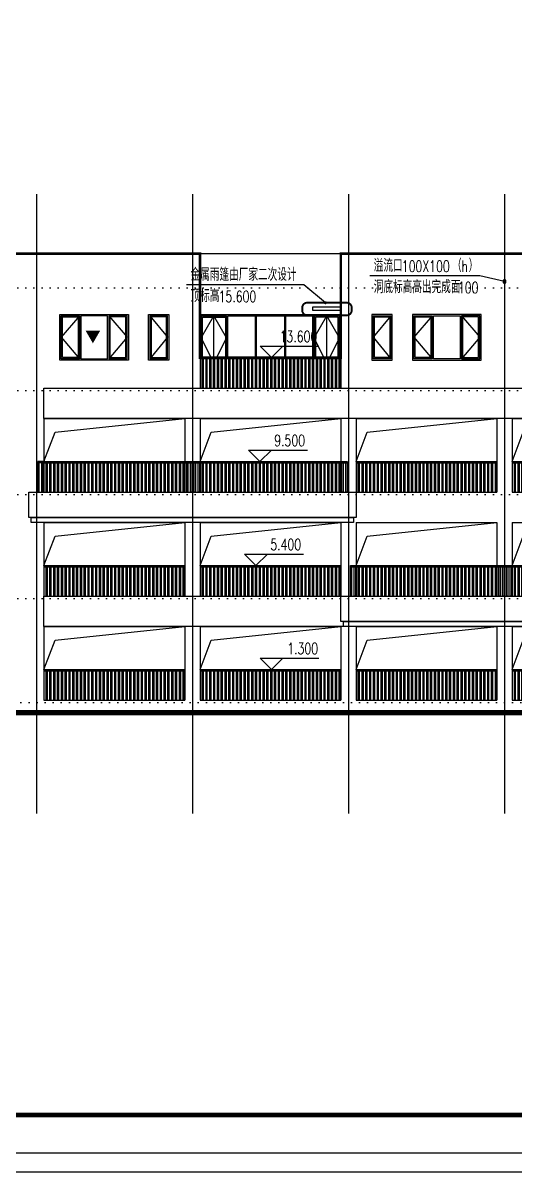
# Model space of a CAD drawing. Header units: millimetres. Extents: x -1048436 to -185795, y -983427 to 400387.
# Drawn here: x -739008 to -719619, y -646977 to -601677 of the extents above; entities that cross this region are included whole.
import ezdxf
from ezdxf.enums import TextEntityAlignment as Align

# ---------------------------------------------------------------- set-up
doc = ezdxf.new("R2010")
doc.units = ezdxf.units.MM
doc.header["$LTSCALE"] = 500
doc.linetypes.add('DASH', pattern=[0.35, 0.25, -0.1])
doc.linetypes.add('DOT', pattern=[6.35, 0, -6.35])
for name, color, linetype in [('C-SHET-TTLB', 11, 'Continuous'), ('DIM_ELEV', 3, 'Continuous'), ('DIM_LEAD', 3, 'Continuous'), ('PUB_TEXT', 7, 'Continuous'), ('建-墙', 254, 'Continuous'), ('建-文字', 4, 'Continuous'), ('建-楼梯-扶手栏杆', 3, 'Continuous'), ('建-窗', 135, 'Continuous'), ('建-符号', 13, 'Continuous'), ('建-符号-引出', 150, 'Continuous'), ('建-符号-箭头', 13, 'Continuous'), ('楼层虚线', 1, 'Continuous')]:
    doc.layers.add(name, color=color, linetype=linetype)
doc.layers.add('建-非打-01', color=6, linetype='Continuous', plot=False)
doc.styles.add('_TCH_DIM', font='SIMPLEX', dxfattribs={"bigfont": 'GBCBIG'})
doc.styles.add('ECADI', font='hzs.shx', dxfattribs={"width": 0.7, "bigfont": 'hztxt.shx'})

# ---------------------------------------------------------------- blocks, each defined once
blk = doc.blocks.new('gfhf')
for p, q in [((-17850, -26102), (-12299, -26102)), ((-17850, -29002), (-12299, -29002)), ((-17850, -30202), (-12299, -30202)), ((-17850, -33102), (-12299, -33102)), ((-17850, -34302), (-12299, -34302)), ((-17850, -37202), (-12299, -37202))]:
    blk.add_line(p, q)
for points in [[(-17850, -27802), (-17414, -26644), (-12299, -26102)], [(-17850, -31902), (-17414, -30744), (-12299, -30202)], [(-17850, -36002), (-17414, -34844), (-12299, -34302)]]:
    blk.add_lwpolyline(points)
at = {"layer": '建-楼梯-扶手栏杆'}
for p, q in [((-17850, -27802), (-12299, -27802)), ((-17850, -27852), (-12299, -27852)), ((-17775, -27852), (-17775, -29002)), ((-17725, -27852), (-17725, -29002)), ((-17625, -27852), (-17625, -29002)), ((-17575, -27852), (-17575, -29002)), ((-17475, -27852), (-17475, -29002)), ((-17425, -27852), (-17425, -29002)), ((-17325, -27852), (-17325, -29002)), ((-17275, -27852), (-17275, -29002)), ((-17175, -27852), (-17175, -29002)), ((-17125, -27852), (-17125, -29002)), ((-17025, -27852), (-17025, -29002)), ((-16975, -27852), (-16975, -29002)), ((-16875, -27852), (-16875, -29002)), ((-16825, -27852), (-16825, -29002)), ((-16725, -27852), (-16725, -29002)), ((-16675, -27852), (-16675, -29002)), ((-16575, -27852), (-16575, -29002)), ((-16525, -27852), (-16525, -29002)), ((-16425, -27852), (-16425, -29002)), ((-16375, -27852), (-16375, -29002)), ((-16275, -27852), (-16275, -29002)), ((-16225, -27852), (-16225, -29002)), ((-16125, -27852), (-16125, -29002)), ((-16075, -27852), (-16075, -29002)), ((-15975, -27852), (-15975, -29002)), ((-15925, -27852), (-15925, -29002)), ((-15825, -27852), (-15825, -29002)), ((-15775, -27852), (-15775, -29002)), ((-15675, -27852), (-15675, -29002)), ((-15625, -27852), (-15625, -29002)), ((-15525, -27852), (-15525, -29002)), ((-15475, -27852), (-15475, -29002)), ((-15375, -27852), (-15375, -29002)), ((-15325, -27852), (-15325, -29002)), ((-15225, -27852), (-15225, -29002)), ((-15175, -27852), (-15175, -29002)), ((-15075, -27852), (-15075, -29002)), ((-15025, -27852), (-15025, -29002)), ((-14925, -27852), (-14925, -29002)), ((-14875, -27852), (-14875, -29002)), ((-14775, -27852), (-14775, -29002)), ((-14725, -27852), (-14725, -29002)), ((-14625, -27852), (-14625, -29002)), ((-14575, -27852), (-14575, -29002)), ((-14475, -27852), (-14475, -29002)), ((-14425, -27852), (-14425, -29002)), ((-14325, -27852), (-14325, -29002)), ((-14275, -27852), (-14275, -29002)), ((-14175, -27852), (-14175, -29002)), ((-14125, -27852), (-14125, -29002)), ((-14025, -27852), (-14025, -29002)), ((-13975, -27852), (-13975, -29002)), ((-13875, -27852), (-13875, -29002)), ((-13825, -27852), (-13825, -29002)), ((-13725, -27852), (-13725, -29002)), ((-13675, -27852), (-13675, -29002)), ((-13575, -27852), (-13575, -29002)), ((-13525, -27852), (-13525, -29002)), ((-13425, -27852), (-13425, -29002)), ((-13375, -27852), (-13375, -29002)), ((-13275, -27852), (-13275, -29002)), ((-13225, -27852), (-13225, -29002)), ((-13125, -27852), (-13125, -29002)), ((-13075, -27852), (-13075, -29002)), ((-12975, -27852), (-12975, -29002)), ((-12925, -27852), (-12925, -29002)), ((-12825, -27852), (-12825, -29002)), ((-12775, -27852), (-12775, -29002)), ((-12675, -27852), (-12675, -29002)), ((-12625, -27852), (-12625, -29002)), ((-12525, -27852), (-12525, -29002)), ((-12475, -27852), (-12475, -29002)), ((-12375, -27852), (-12375, -29002)), ((-12325, -27852), (-12325, -29002)), ((-17850, -31902), (-12299, -31902)), ((-17850, -31952), (-12299, -31952)), ((-17775, -31952), (-17775, -33102)), ((-17725, -31952), (-17725, -33102)), ((-17625, -31952), (-17625, -33102)), ((-17575, -31952), (-17575, -33102)), ((-17475, -31952), (-17475, -33102)), ((-17425, -31952), (-17425, -33102)), ((-17325, -31952), (-17325, -33102)), ((-17275, -31952), (-17275, -33102)), ((-17175, -31952), (-17175, -33102)), ((-17125, -31952), (-17125, -33102)), ((-17025, -31952), (-17025, -33102)), ((-16975, -31952), (-16975, -33102)), ((-16875, -31952), (-16875, -33102)), ((-16825, -31952), (-16825, -33102)), ((-16725, -31952), (-16725, -33102)), ((-16675, -31952), (-16675, -33102)), ((-16575, -31952), (-16575, -33102)), ((-16525, -31952), (-16525, -33102)), ((-16425, -31952), (-16425, -33102)), ((-16375, -31952), (-16375, -33102)), ((-16275, -31952), (-16275, -33102)), ((-16225, -31952), (-16225, -33102)), ((-16125, -31952), (-16125, -33102)), ((-16075, -31952), (-16075, -33102)), ((-15975, -31952), (-15975, -33102)), ((-15925, -31952), (-15925, -33102)), ((-15825, -31952), (-15825, -33102)), ((-15775, -31952), (-15775, -33102)), ((-15675, -31952), (-15675, -33102)), ((-15625, -31952), (-15625, -33102)), ((-15525, -31952), (-15525, -33102)), ((-15475, -31952), (-15475, -33102)), ((-15375, -31952), (-15375, -33102)), ((-15325, -31952), (-15325, -33102)), ((-15225, -31952), (-15225, -33102)), ((-15175, -31952), (-15175, -33102)), ((-15075, -31952), (-15075, -33102)), ((-15025, -31952), (-15025, -33102)), ((-14925, -31952), (-14925, -33102)), ((-14875, -31952), (-14875, -33102)), ((-14775, -31952), (-14775, -33102)), ((-14725, -31952), (-14725, -33102)), ((-14625, -31952), (-14625, -33102)), ((-14575, -31952), (-14575, -33102)), ((-14475, -31952), (-14475, -33102)), ((-14425, -31952), (-14425, -33102)), ((-14325, -31952), (-14325, -33102)), ((-14275, -31952), (-14275, -33102)), ((-14175, -31952), (-14175, -33102)), ((-14125, -31952), (-14125, -33102)), ((-14025, -31952), (-14025, -33102)), ((-13975, -31952), (-13975, -33102)), ((-13875, -31952), (-13875, -33102)), ((-13825, -31952), (-13825, -33102)), ((-13725, -31952), (-13725, -33102)), ((-13675, -31952), (-13675, -33102)), ((-13575, -31952), (-13575, -33102)), ((-13525, -31952), (-13525, -33102)), ((-13425, -31952), (-13425, -33102)), ((-13375, -31952), (-13375, -33102)), ((-13275, -31952), (-13275, -33102)), ((-13225, -31952), (-13225, -33102)), ((-13125, -31952), (-13125, -33102)), ((-13075, -31952), (-13075, -33102)), ((-12975, -31952), (-12975, -33102)), ((-12925, -31952), (-12925, -33102)), ((-12825, -31952), (-12825, -33102)), ((-12775, -31952), (-12775, -33102)), ((-12675, -31952), (-12675, -33102)), ((-12625, -31952), (-12625, -33102)), ((-12525, -31952), (-12525, -33102)), ((-12475, -31952), (-12475, -33102)), ((-12375, -31952), (-12375, -33102)), ((-12325, -31952), (-12325, -33102)), ((-17850, -36002), (-12299, -36002)), ((-17850, -36052), (-12299, -36052)), ((-17775, -36052), (-17775, -37202)), ((-17725, -36052), (-17725, -37202)), ((-17625, -36052), (-17625, -37202)), ((-17575, -36052), (-17575, -37202)), ((-17475, -36052), (-17475, -37202)), ((-17425, -36052), (-17425, -37202)), ((-17325, -36052), (-17325, -37202)), ((-17275, -36052), (-17275, -37202)), ((-17175, -36052), (-17175, -37202)), ((-17125, -36052), (-17125, -37202)), ((-17025, -36052), (-17025, -37202)), ((-16975, -36052), (-16975, -37202)), ((-16875, -36052), (-16875, -37202)), ((-16825, -36052), (-16825, -37202)), ((-16725, -36052), (-16725, -37202)), ((-16675, -36052), (-16675, -37202)), ((-16575, -36052), (-16575, -37202)), ((-16525, -36052), (-16525, -37202)), ((-16425, -36052), (-16425, -37202)), ((-16375, -36052), (-16375, -37202)), ((-16275, -36052), (-16275, -37202)), ((-16225, -36052), (-16225, -37202)), ((-16125, -36052), (-16125, -37202)), ((-16075, -36052), (-16075, -37202)), ((-15975, -36052), (-15975, -37202)), ((-15925, -36052), (-15925, -37202)), ((-15825, -36052), (-15825, -37202)), ((-15775, -36052), (-15775, -37202)), ((-15675, -36052), (-15675, -37202)), ((-15625, -36052), (-15625, -37202)), ((-15525, -36052), (-15525, -37202)), ((-15475, -36052), (-15475, -37202)), ((-15375, -36052), (-15375, -37202)), ((-15325, -36052), (-15325, -37202)), ((-15225, -36052), (-15225, -37202)), ((-15175, -36052), (-15175, -37202)), ((-15075, -36052), (-15075, -37202)), ((-15025, -36052), (-15025, -37202)), ((-14925, -36052), (-14925, -37202)), ((-14875, -36052), (-14875, -37202)), ((-14775, -36052), (-14775, -37202)), ((-14725, -36052), (-14725, -37202)), ((-14625, -36052), (-14625, -37202)), ((-14575, -36052), (-14575, -37202)), ((-14475, -36052), (-14475, -37202)), ((-14425, -36052), (-14425, -37202)), ((-14325, -36052), (-14325, -37202)), ((-14275, -36052), (-14275, -37202)), ((-14175, -36052), (-14175, -37202)), ((-14125, -36052), (-14125, -37202)), ((-14025, -36052), (-14025, -37202)), ((-13975, -36052), (-13975, -37202)), ((-13875, -36052), (-13875, -37202)), ((-13825, -36052), (-13825, -37202)), ((-13725, -36052), (-13725, -37202)), ((-13675, -36052), (-13675, -37202)), ((-13575, -36052), (-13575, -37202)), ((-13525, -36052), (-13525, -37202)), ((-13425, -36052), (-13425, -37202)), ((-13375, -36052), (-13375, -37202)), ((-13275, -36052), (-13275, -37202)), ((-13225, -36052), (-13225, -37202)), ((-13125, -36052), (-13125, -37202)), ((-13075, -36052), (-13075, -37202)), ((-12975, -36052), (-12975, -37202)), ((-12925, -36052), (-12925, -37202)), ((-12825, -36052), (-12825, -37202)), ((-12775, -36052), (-12775, -37202)), ((-12675, -36052), (-12675, -37202)), ((-12625, -36052), (-12625, -37202)), ((-12525, -36052), (-12525, -37202)), ((-12475, -36052), (-12475, -37202)), ((-12375, -36052), (-12375, -37202)), ((-12325, -36052), (-12325, -37202))]:
    blk.add_line(p, q, dxfattribs=at)
blk = doc.blocks.new('集团图框A1')
at = {"layer": 'C-SHET-TTLB'}
for points in [[(1095.85, -95.53), (1095.85, -699.53), (244.85, -699.53), (244.85, -95.53)], [(1090.85, -100.53), (1090.85, -694.53), (249.85, -694.53), (249.85, -100.53)]]:
    blk.add_lwpolyline(points, close=True, dxfattribs=at)
at = {"layer": 'C-SHET-TTLB', "const_width": 1.2}
blk.add_lwpolyline([(268.25, -110.53), (1080.85, -110.53), (1080.85, -684.53), (268.25, -684.53)], close=True, dxfattribs=at)
at = {"color": 2, "style": 'ECADI', "width": 0.7}
for tag, p in [('序号1', (1009.72, -381.88)), ('记要1', (1037.92, -381.9)), ('日期1', (1073.26, -381.71)), ('序号2', (1009.72, -387.77)), ('记要2', (1037.92, -387.79)), ('日期2', (1073.26, -387.6)), ('序号3', (1009.72, -393.63)), ('记要3', (1037.92, -393.65)), ('日期3', (1073.26, -393.46)), ('序号4', (1009.72, -399.51)), ('记要4', (1037.92, -399.53)), ('日期4', (1073.26, -399.35)), ('合作设计单位', (1042.53, -542.75)), ('审定人', (1041.84, -561.74)), ('审核人', (1041.84, -571.23)), ('设计总负责人', (1041.84, -580.99)), ('专业负责人', (1041.84, -591.72)), ('校对人', (1041.84, -601.96)), ('设计人', (1041.84, -611.83)), ('建设单位上', (1044.38, -619.93)), ('建设单位中', (1044.38, -623.89)), ('建设单位下', (1044.38, -627.74)), ('项目名称上', (1044.35, -632.3)), ('项目名称中', (1044.35, -636.38)), ('项目名称下', (1044.35, -640.33)), ('子项', (1043.59, -646.93)), ('图名上', (1044.47, -653.59)), ('图名中', (1044.47, -657.5)), ('图名下', (1044.47, -661.62)), ('工程编号', (1027.1, -667.58)), ('阶段', (1063.92, -667.61)), ('比例', (1025.96, -674.19)), ('专业', (1063.72, -673.97)), ('日期', (1026.1, -680.73)), ('图别、图号', (1066.05, -680.84))]:
    blk.add_attdef(tag, text='', height=3.5, dxfattribs=at).set_placement(p, align=Align.MIDDLE)
blk = doc.blocks.new('A1')
blk.add_blockref('集团图框A1', (-609654.51, -640037.88))
blk = doc.blocks.new('dgdhfgh')
at = {"layer": '建-窗', "linetype": 'Continuous'}
for p, q in [((-734438, -796881), (-734438, -798581)), ((-733288, -796881), (-733288, -798581))]:
    blk.add_line(p, q, dxfattribs=at)
for points in [[(-732513, -796831), (-735213, -796831), (-735213, -798631), (-732513, -798631)], [(-735163, -796881), (-734438, -796881), (-734438, -798581), (-735163, -798581)], [(-735113, -796931), (-734488, -796931), (-734488, -798531), (-735113, -798531)], [(-734388, -796881), (-733338, -796881), (-733338, -798581), (-734388, -798581)], [(-732563, -796881), (-733288, -796881), (-733288, -798581), (-732563, -798581)], [(-732613, -796931), (-733238, -796931), (-733238, -798531), (-732613, -798531)]]:
    blk.add_lwpolyline(points, close=True, dxfattribs=at)
for points in [[(-734438, -796881), (-735163, -797731), (-734438, -798581)], [(-733288, -796881), (-732563, -797731), (-733288, -798581)]]:
    blk.add_lwpolyline(points, dxfattribs=at)
blk = doc.blocks.new('hfjgfj')
at = {"layer": '建-窗', "linetype": 'Continuous'}
blk.add_line((-727086, -796881), (-727086, -798581), dxfattribs=at)
for points in [[(-727036, -796831), (-727836, -796831), (-727836, -798631), (-727036, -798631)], [(-727786, -796881), (-727086, -796881), (-727086, -798581), (-727786, -798581)], [(-727736, -796931), (-727136, -796931), (-727136, -798531), (-727736, -798531)]]:
    blk.add_lwpolyline(points, close=True, dxfattribs=at)
blk.add_lwpolyline([(-727086, -796881), (-727786, -797731), (-727086, -798581)], dxfattribs=at)
blk = doc.blocks.new('jiuyuanchuang')
at = {"layer": '建-符号'}
h = blk.add_hatch(color=8, dxfattribs=at)
h.dxf.hatch_style = 1
h.paths.add_polyline_path([(4207218, -3799772), (4207498, -3799288), (4206939, -3799288)])
at = {"layer": '建-符号', "color": 0, "const_width": 10}
blk.add_lwpolyline([(4207218, -3799772), (4207498, -3799288), (4206939, -3799288), (4207218, -3799772)], dxfattribs=at)

msp = doc.modelspace()

# ---------------------------------------------------------------- linework, layer by layer
for p, q in [((-750941.6, -610769.1), (-697382.7, -610769.1)), ((-732032.7, -610769.1), (-732032.7, -616069.1)), ((-726481.9, -610769.1), (-726481.9, -616069.1)), ((-732032.7, -616069.1), (-726481.9, -616069.1)), ((-738182.7, -617269.1), (-738182.7, -620169.1)), ((-732631.9, -617269.1), (-732631.9, -620169.1)), ((-732032.7, -617269.1), (-732032.7, -620169.1)), ((-726481.9, -617269.1), (-726481.9, -620169.1)), ((-725882.7, -617269.1), (-725882.7, -620169.1)), ((-720331.9, -617269.1), (-720331.9, -620169.1)), ((-719732.7, -617269.1), (-719732.7, -620169.1)), ((-738182.7, -621369.1), (-738182.7, -624269.1)), ((-732631.9, -621369.1), (-732631.9, -624269.1)), ((-732032.7, -621369.1), (-732032.7, -624269.1)), ((-726481.9, -621369.1), (-726481.9, -624269.1)), ((-725882.7, -621369.1), (-725882.7, -624269.1)), ((-720331.9, -621369.1), (-720331.9, -624269.1)), ((-719732.7, -621369.1), (-719732.7, -624269.1)), ((-738182.7, -625469.1), (-738182.7, -628369.1)), ((-732631.9, -625469.1), (-732631.9, -628369.1)), ((-732032.7, -625469.1), (-732032.7, -628369.1)), ((-726481.9, -625469.1), (-726481.9, -628369.1)), ((-725882.7, -625469.1), (-725882.7, -628369.1)), ((-720331.9, -625469.1), (-720331.9, -628369.1)), ((-719732.7, -625469.1), (-719732.7, -628369.1))]:
    msp.add_line(p, q)
for points, const_width in [([(-750941.6, -614969.1), (-750941.6, -610769.1), (-701882.6, -610769.1), (-701882.6, -609119.1), (-697382.6, -609119.1), (-697382.6, -617769.1), (-683282.7, -617769.1)], 50), ([(-750941.6, -628769.1), (-750941.6, -614969.1), (-746103, -614969.1), (-746103, -610769.1), (-732032.7, -610769.1), (-732032.7, -614869.1), (-726481.9, -614869.1), (-726481.9, -610769.1), (-713582.7, -610769.1), (-713582.7, -614869.1), (-708031.9, -614869.1), (-708031.9, -610769.1), (-697382.7, -610769.1), (-697382.7, -618969.1), (-683282.7, -618969.1), (-683282.7, -628769.1)], 100), ([(-761637.1, -628869.1), (-672418.1, -628869.1)], 200)]:
    msp.add_lwpolyline(points, dxfattribs=dict(const_width=const_width))
for points in [[(-738182.7, -616069.1), (-697382.6, -616069.1), (-697382.6, -617269.1), (-738182.7, -617269.1)], [(-738781.9, -620169.1), (-725882.7, -620169.1), (-725882.7, -621169.1), (-738781.9, -621169.1)], [(-738681.9, -621169.1), (-725982.7, -621169.1), (-725982.7, -621369.1), (-738681.9, -621369.1)], [(-738182.7, -624269.1), (-697382.6, -624269.1), (-697382.6, -625469.1), (-738182.7, -625469.1)], [(-726481.9, -624269.1), (-697382.6, -624269.1), (-697382.6, -625269.1), (-726481.9, -625269.1)], [(-726381.9, -625269.1), (-697482.6, -625269.1), (-697482.6, -625469.1), (-726381.9, -625469.1)]]:
    msp.add_lwpolyline(points, close=True)
at = {"layer": 'DIM_ELEV'}
for p, q in [((-729218.4, -614869.1), (-729668.4, -614419.1)), ((-729668.4, -614419.1), (-727349.4, -614419.1)), ((-729218.4, -614869.1), (-728768.4, -614419.1)), ((-730268.4, -614869.1), (-728768.4, -614869.1)), ((-729671.8, -618969.1), (-730121.8, -618519.1)), ((-730121.8, -618519.1), (-727802.8, -618519.1)), ((-729671.8, -618969.1), (-729221.8, -618519.1)), ((-730721.8, -618969.1), (-729221.8, -618969.1)), ((-729826.8, -623069.1), (-730276.8, -622619.1)), ((-730276.8, -622619.1), (-727957.8, -622619.1)), ((-729826.8, -623069.1), (-729376.8, -622619.1)), ((-730876.8, -623069.1), (-729376.8, -623069.1)), ((-729218.4, -627169.1), (-729668.4, -626719.1)), ((-729668.4, -626719.1), (-727349.4, -626719.1)), ((-729218.4, -627169.1), (-728768.4, -626719.1)), ((-730268.4, -627169.1), (-728768.4, -627169.1))]:
    msp.add_line(p, q, dxfattribs=at)
at = {"layer": 'DIM_LEAD'}
for p, q in [((-721007.5, -611648.5), (-725344.1, -611648.5)), ((-720032.3, -611869.1), (-721007.5, -611648.5))]:
    msp.add_line(p, q, dxfattribs=at)
at = {"layer": 'DIM_LEAD', "const_width": 60}
msp.add_lwpolyline([(-720003, -611875.7, 1), (-720061.5, -611862.5, 1)], format="xyb", close=True, dxfattribs=at)
at = {"layer": '建-墙', "linetype": 'DASH'}
msp.add_lwpolyline([(-720082.3, -611819.1), (-720082.3, -611919.1), (-719982.3, -611919.1), (-719982.3, -611819.1), (-720082.3, -611819.1), (-719982.3, -611919.1), (-719982.3, -611819.1), (-720082.3, -611919.1)], dxfattribs=at)
at = {"layer": '建-楼梯-扶手栏杆'}
for p, q in [((-726481.9, -614869.1), (-732032.7, -614869.1)), ((-726481.9, -614919.1), (-732032.7, -614919.1)), ((-731957.7, -614919.1), (-731957.7, -616069.1)), ((-731907.7, -614919.1), (-731907.7, -616069.1)), ((-731807.7, -614919.1), (-731807.7, -616069.1)), ((-731757.7, -614919.1), (-731757.7, -616069.1)), ((-731657.7, -614919.1), (-731657.7, -616069.1)), ((-731607.7, -614919.1), (-731607.7, -616069.1)), ((-731507.7, -614919.1), (-731507.7, -616069.1)), ((-731457.7, -614919.1), (-731457.7, -616069.1)), ((-731357.7, -614919.1), (-731357.7, -616069.1)), ((-731307.7, -614919.1), (-731307.7, -616069.1)), ((-731207.7, -614919.1), (-731207.7, -616069.1)), ((-731157.7, -614919.1), (-731157.7, -616069.1)), ((-731057.7, -614919.1), (-731057.7, -616069.1)), ((-731007.7, -614919.1), (-731007.7, -616069.1)), ((-730907.7, -614919.1), (-730907.7, -616069.1)), ((-730857.7, -614919.1), (-730857.7, -616069.1)), ((-730757.7, -614919.1), (-730757.7, -616069.1)), ((-730707.7, -614919.1), (-730707.7, -616069.1)), ((-730607.7, -614919.1), (-730607.7, -616069.1)), ((-730557.7, -614919.1), (-730557.7, -616069.1)), ((-730457.7, -614919.1), (-730457.7, -616069.1)), ((-730407.7, -614919.1), (-730407.7, -616069.1)), ((-730307.7, -614919.1), (-730307.7, -616069.1)), ((-730257.7, -614919.1), (-730257.7, -616069.1)), ((-730157.7, -614919.1), (-730157.7, -616069.1)), ((-730107.7, -614919.1), (-730107.7, -616069.1)), ((-730007.7, -614919.1), (-730007.7, -616069.1)), ((-729957.7, -614919.1), (-729957.7, -616069.1)), ((-729857.7, -614919.1), (-729857.7, -616069.1)), ((-729807.7, -614919.1), (-729807.7, -616069.1)), ((-729707.7, -614919.1), (-729707.7, -616069.1)), ((-729657.7, -614919.1), (-729657.7, -616069.1)), ((-729557.7, -614919.1), (-729557.7, -616069.1)), ((-729507.7, -614919.1), (-729507.7, -616069.1)), ((-729407.7, -614919.1), (-729407.7, -616069.1)), ((-729357.7, -614919.1), (-729357.7, -616069.1)), ((-729257.7, -614919.1), (-729257.7, -616069.1)), ((-729207.7, -614919.1), (-729207.7, -616069.1)), ((-729107.7, -614919.1), (-729107.7, -616069.1)), ((-729057.7, -614919.1), (-729057.7, -616069.1)), ((-728957.7, -614919.1), (-728957.7, -616069.1)), ((-728907.7, -614919.1), (-728907.7, -616069.1)), ((-728807.7, -614919.1), (-728807.7, -616069.1)), ((-728757.7, -614919.1), (-728757.7, -616069.1)), ((-728657.7, -614919.1), (-728657.7, -616069.1)), ((-728607.7, -614919.1), (-728607.7, -616069.1)), ((-728507.7, -614919.1), (-728507.7, -616069.1)), ((-728457.7, -614919.1), (-728457.7, -616069.1)), ((-728357.7, -614919.1), (-728357.7, -616069.1)), ((-728307.7, -614919.1), (-728307.7, -616069.1)), ((-728207.7, -614919.1), (-728207.7, -616069.1)), ((-728157.7, -614919.1), (-728157.7, -616069.1)), ((-728057.7, -614919.1), (-728057.7, -616069.1)), ((-728007.7, -614919.1), (-728007.7, -616069.1)), ((-727907.7, -614919.1), (-727907.7, -616069.1)), ((-727857.7, -614919.1), (-727857.7, -616069.1)), ((-727757.7, -614919.1), (-727757.7, -616069.1)), ((-727707.7, -614919.1), (-727707.7, -616069.1)), ((-727607.7, -614919.1), (-727607.7, -616069.1)), ((-727557.7, -614919.1), (-727557.7, -616069.1)), ((-727457.7, -614919.1), (-727457.7, -616069.1)), ((-727407.7, -614919.1), (-727407.7, -616069.1)), ((-727307.7, -614919.1), (-727307.7, -616069.1)), ((-727257.7, -614919.1), (-727257.7, -616069.1)), ((-727157.7, -614919.1), (-727157.7, -616069.1)), ((-727107.7, -614919.1), (-727107.7, -616069.1)), ((-727007.7, -614919.1), (-727007.7, -616069.1)), ((-726957.7, -614919.1), (-726957.7, -616069.1)), ((-726857.7, -614919.1), (-726857.7, -616069.1)), ((-726807.7, -614919.1), (-726807.7, -616069.1)), ((-726707.7, -614919.1), (-726707.7, -616069.1)), ((-726657.7, -614919.1), (-726657.7, -616069.1)), ((-726557.7, -614919.1), (-726557.7, -616069.1)), ((-726507.7, -614919.1), (-726507.7, -616069.1)), ((-738151.1, -619019.1), (-738425.2, -619019.1)), ((-732631.9, -618969.1), (-732032.7, -618969.1)), ((-732631.9, -619019.1), (-732032.7, -619019.1)), ((-726513.5, -619019.1), (-726239.3, -619019.1)), ((-726107.7, -623119.1), (-725882.7, -623119.1)), ((-720331.9, -623069.1), (-719732.7, -623069.1)), ((-720331.9, -623119.1), (-719732.7, -623119.1))]:
    msp.add_line(p, q, dxfattribs=at)
for points in [[(-738151.1, -618969.1), (-738425.2, -618969.1), (-738425.2, -620169.1), (-738425.2, -620169.1), (-738375.2, -620169.1), (-738375.2, -620169.1), (-738375.2, -619019.1)], [(-726513.5, -618969.1), (-726239.3, -618969.1), (-726239.3, -620169.1), (-726239.3, -620169.1), (-726289.3, -620169.1), (-726289.3, -620169.1), (-726289.3, -619019.1)], [(-726057.7, -623119.1), (-726057.7, -623119.1), (-726057.7, -624269.1), (-726057.7, -624269.1), (-726107.7, -624269.1), (-726107.7, -624269.1), (-726107.7, -623069.1), (-725882.7, -623069.1)]]:
    msp.add_lwpolyline(points, dxfattribs=at)
for points in [[(-738225.2, -619019.1), (-738225.2, -619019.1), (-738275.2, -619019.1), (-738275.2, -619019.1), (-738275.2, -620169.1), (-738275.2, -620169.1), (-738225.2, -620169.1), (-738225.2, -620169.1)], [(-732557.7, -619019.1), (-732557.7, -619019.1), (-732507.7, -619019.1), (-732507.7, -619019.1), (-732507.7, -620169.1), (-732507.7, -620169.1), (-732557.7, -620169.1), (-732557.7, -620169.1)], [(-732407.7, -619019.1), (-732407.7, -619019.1), (-732357.7, -619019.1), (-732357.7, -619019.1), (-732357.7, -620169.1), (-732357.7, -620169.1), (-732407.7, -620169.1), (-732407.7, -620169.1)], [(-732257.7, -619019.1), (-732257.7, -619019.1), (-732207.7, -619019.1), (-732207.7, -619019.1), (-732207.7, -620169.1), (-732207.7, -620169.1), (-732257.7, -620169.1), (-732257.7, -620169.1)], [(-732107.7, -619019.1), (-732107.7, -619019.1), (-732057.7, -619019.1), (-732057.7, -619019.1), (-732057.7, -620169.1), (-732057.7, -620169.1), (-732107.7, -620169.1), (-732107.7, -620169.1)], [(-726439.3, -619019.1), (-726439.3, -619019.1), (-726389.3, -619019.1), (-726389.3, -619019.1), (-726389.3, -620169.1), (-726389.3, -620169.1), (-726439.3, -620169.1), (-726439.3, -620169.1)], [(-725957.7, -623119.1), (-725957.7, -623119.1), (-725907.7, -623119.1), (-725907.7, -623119.1), (-725907.7, -624269.1), (-725907.7, -624269.1), (-725957.7, -624269.1), (-725957.7, -624269.1)], [(-720257.7, -623119.1), (-720257.7, -623119.1), (-720207.7, -623119.1), (-720207.7, -623119.1), (-720207.7, -624269.1), (-720207.7, -624269.1), (-720257.7, -624269.1), (-720257.7, -624269.1)], [(-720107.7, -623119.1), (-720107.7, -623119.1), (-720057.7, -623119.1), (-720057.7, -623119.1), (-720057.7, -624269.1), (-720057.7, -624269.1), (-720107.7, -624269.1), (-720107.7, -624269.1)], [(-719957.7, -623119.1), (-719957.7, -623119.1), (-719907.7, -623119.1), (-719907.7, -623119.1), (-719907.7, -624269.1), (-719907.7, -624269.1), (-719957.7, -624269.1), (-719957.7, -624269.1)], [(-719807.7, -623119.1), (-719807.7, -623119.1), (-719757.7, -623119.1), (-719757.7, -623119.1), (-719757.7, -624269.1), (-719757.7, -624269.1), (-719807.7, -624269.1), (-719807.7, -624269.1)]]:
    msp.add_lwpolyline(points, close=True, dxfattribs=at)
at = {"layer": '建-窗', "linetype": 'Continuous'}
for p, q in [((-731482.7, -614869.1), (-731482.7, -613219.1)), ((-727032.7, -614869.1), (-727032.7, -613219.1))]:
    msp.add_line(p, q, dxfattribs=at)
msp.add_lwpolyline([(-727581.9, -612869.1), (-726481.9, -612869.1), (-726481.9, -613019.1), (-727581.9, -613019.1)], close=True, dxfattribs=at)
for points in [[(-732032.7, -614869.1), (-732032.7, -613169.1), (-726482.7, -613169.1), (-726482.7, -614869.1)], [(-731982.7, -614869.1), (-731982.7, -613219.1), (-730982.7, -613219.1), (-730982.7, -614869.1)], [(-730982.7, -614869.1), (-730982.7, -613219.1), (-731982.7, -613219.1), (-731982.7, -614869.1)], [(-731597, -614869.1), (-731982.7, -614094.1), (-731482.7, -613219.1)], [(-731932.7, -614869.1), (-731932.7, -613269.1), (-731032.7, -613269.1), (-731032.7, -614869.1)], [(-731368.4, -614869.1), (-730982.7, -614094.1), (-731482.7, -613219.1)], [(-730932.7, -614869.1), (-730932.7, -613219.1), (-727582.7, -613219.1), (-727582.7, -614869.1)], [(-730932.7, -614869.1), (-730932.7, -613219.1), (-729857.7, -613219.1), (-729857.7, -614869.1)], [(-729807.7, -614869.1), (-729807.7, -613219.1), (-728707.7, -613219.1), (-728707.7, -614869.1)], [(-727582.7, -614869.1), (-727582.7, -613219.1), (-728657.7, -613219.1), (-728657.7, -614869.1)], [(-726532.7, -614869.1), (-726532.7, -613219.1), (-727532.7, -613219.1), (-727532.7, -614869.1)], [(-727532.7, -614869.1), (-727532.7, -613219.1), (-726532.7, -613219.1), (-726532.7, -614869.1)], [(-727147, -614869.1), (-727532.7, -614094.1), (-727032.7, -613219.1)], [(-726582.7, -614869.1), (-726582.7, -613269.1), (-727482.7, -613269.1), (-727482.7, -614869.1)], [(-726918.4, -614869.1), (-726532.7, -614094.1), (-727032.7, -613219.1)]]:
    msp.add_lwpolyline(points, dxfattribs=at)
at = {"layer": '建-符号-引出'}
for p, q in [((-727940.9, -612001.6), (-732563, -612001.6)), ((-727089.8, -612705), (-727940.9, -612001.6)), ((-727089.8, -612705), (-727940.9, -612001.6))]:
    msp.add_line(p, q, dxfattribs=at)
at = {"layer": '建-符号-引出', "const_width": 60}
msp.add_lwpolyline([(-727066.7, -612724.1, 1), (-727113, -612685.9, 1)], format="xyb", close=True, dxfattribs=at)
msp.add_lwpolyline([(-727066.7, -612724.1, 1), (-727113, -612685.9, 1)], format="xyb", close=True, dxfattribs=at)
at = {"layer": '建-符号-箭头', "linetype": 'DASH', "ltscale": 2, "const_width": 75}
msp.add_lwpolyline([(-728004.5, -612905, -0.4142136), (-727804.5, -612705), (-726255.1, -612705, -0.4142136), (-726055.1, -612905), (-726055.1, -613003.3, -0.4142136), (-726255.1, -613203.3), (-727804.5, -613203.3, -0.4142136), (-728004.5, -613003.3)], format="xyb", close=True, dxfattribs=at)
at = {"layer": '建-非打-01'}
for p, q in [((-738482.3, -608432.2), (-738482.3, -632848.6)), ((-732332.3, -608432.2), (-732332.3, -632848.6)), ((-726182.3, -608432.2), (-726182.3, -632848.6)), ((-720032.3, -608432.2), (-720032.3, -632848.6))]:
    msp.add_line(p, q, dxfattribs=at)
at = {"layer": '楼层虚线', "linetype": 'DOT', "ltscale": 0.1}
for p, q in [((-760490.9, -612119.1), (-672418.1, -612119.1)), ((-760490.9, -616169.1), (-672418.1, -616169.1)), ((-760490.9, -620269.1), (-672418.1, -620269.1)), ((-760490.9, -624369.1), (-672418.1, -624369.1)), ((-761637.1, -628469.1), (-672418.1, -628469.1))]:
    msp.add_line(p, q, dxfattribs=at)

# ---------------------------------------------------------------- block references
at = {"xscale": 150, "yscale": 150, "zscale": 150}
msp.add_blockref('A1', (90638136, 95463633.5), dxfattribs=at)
at = {"xscale": -1}
for name, p in [('dgdhfgh', (-1470070, 183662.2)), ('hfjgfj', (-1461093.6, 183662.2))]:
    msp.add_blockref(name, p, dxfattribs=at)
for name, p in [('hfjgfj', (2579.1, 183662.2)), ('dgdhfgh', (11555.4, 183662.2)), ('gfhf', (-720332.6, -591166.9)), ('gfhf', (-714182.6, -591166.9)), ('gfhf', (-708032.6, -591166.9)), ('gfhf', (-701882.6, -591166.9))]:
    msp.add_blockref(name, p)
at = {"xscale": -1, "rotation": 239.9999999999741}
msp.add_blockref('jiuyuanchuang', (450556.6, -6157255.4), dxfattribs=at)

# ---------------------------------------------------------------- texts
at = {"layer": 'PUB_TEXT', "style": '_TCH_DIM'}
for s, height, p in [('溢流口', 506.38, (-725186.6, -611491)), ('（', 506.4, (-722100.8, -611491)), ('）', 506.4, (-721447.1, -611491)), ('洞底标高高出完成面', 506.38, (-725186.6, -612331))]:
    msp.add_text(s, height=height, dxfattribs=at).set_placement(p)
at = {"layer": 'PUB_TEXT', "style": '_TCH_DIM', "width": 0.705882}
for s, height, p in [('100X100', 446.25, (-724080.8, -611491)), ('h', 446.2, (-721732.1, -611491)), ('100', 446.25, (-721869.1, -612331)), ('13.600', 446.25, (-728894.4, -614261.6)), ('9.500', 446.25, (-729107.8, -618361.6)), ('5.400', 446.25, (-729262.8, -622461.6)), ('1.300', 446.25, (-728594.4, -626561.6))]:
    msp.add_text(s, height=height, dxfattribs=at).set_placement(p)
at = {"layer": '建-文字', "style": '_TCH_DIM'}
for s, height, p in [('金属雨篷由厂家二次设计', 506.383, (-732405.5, -611844.1)), ('顶标高', 506.38, (-732405.5, -612684.1))]:
    msp.add_text(s, height=height, dxfattribs=at).set_placement(p)
at = {"layer": '建-文字', "style": '_TCH_DIM', "width": 0.705882}
msp.add_text('15.600', height=446.25, dxfattribs=at).set_placement((-731299.7, -612684.1))

doc.saveas('drawing.dxf')
